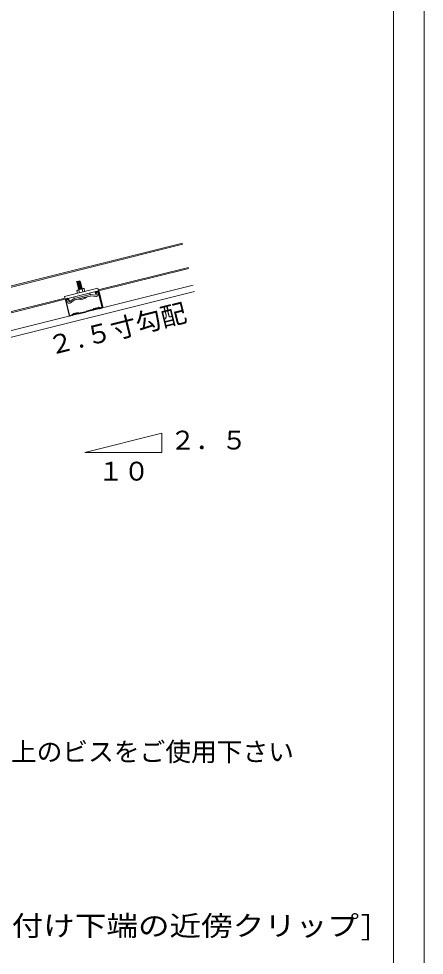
# Model space of a CAD drawing. Units: millimetres, scale not verified. Extents: x -2895 to 2955, y -2104 to 2057.
# Drawn here: x 2364 to 2955, y -106 to 1260 of the extents above; entities that cross this region are included whole.
import ezdxf
from ezdxf.enums import TextEntityAlignment as Align

# ---------------------------------------------------------------- set-up
doc = ezdxf.new("R2010")
doc.units = ezdxf.units.MM
doc.header["$LTSCALE"] = 15
for name, color, linetype, lineweight in [('3-2_野縁受け', 3, 'Continuous', 18), ('3-3_野縁', 2, 'Continuous', 25), ('3-6_文字', 7, 'Continuous', 18), ('3-8_パネル', 7, 'Continuous', 18), ('3-A_クリップ', 7, 'Continuous', 18), ('3-F', 3, 'Continuous', 18), ('F-1_中線', 7, 'Continuous', 18)]:
    doc.layers.add(name, color=color, linetype=linetype, lineweight=lineweight)
doc.styles.add('ＭＳ ゴシック', font='')
doc.styles.get('ＭＳ ゴシック').set_extended_font_data('MS Gothic')

msp = doc.modelspace()

# ---------------------------------------------------------------- linework, layer by layer
at = {"layer": '3-2_野縁受け'}
for p, q in [((2602.59, 932.68), (2320.73, 862.22)), ((2602.98, 931.13), (2321.12, 860.67)), ((2611.42, 897.37), (2479.86, 864.48)), ((2611.8, 895.82), (2480.24, 862.93)), ((2431.38, 852.36), (2329.56, 826.91)), ((2431.76, 850.81), (2329.95, 825.36))]:
    msp.add_line(p, q, dxfattribs=at)
at = {"layer": '3-3_野縁'}
for p, q in [((2476.15, 858.81), (2475.67, 860.75)), ((2476.64, 858.93), (2476.15, 860.87)), ((2476.39, 861.97), (2479.3, 862.69)), ((2476.51, 861.48), (2479.42, 862.21)), ((2485.6, 839.57), (2480.03, 861.85)), ((2480.52, 861.97), (2486.08, 839.7)), ((2432.01, 849.84), (2437.58, 827.57)), ((2438.06, 827.69), (2432.49, 849.96)), ((2435.65, 851.78), (2432.73, 851.05)), ((2435.77, 851.29), (2432.86, 850.57)), ((2436.86, 848.99), (2436.37, 850.93)), ((2437.34, 849.11), (2436.86, 851.05)), ((2436.86, 848.99), (2437.34, 849.11)), ((2476.64, 858.93), (2476.15, 858.81)), ((2451.69, 830.54), (2461.96, 833.1)), ((2472.23, 835.67), (2461.96, 833.1)), ((2472.35, 835.19), (2462.08, 832.62)), ((2473.05, 836.76), (2472.54, 835.9)), ((2473.48, 836.5), (2472.97, 835.64)), ((2480.27, 838.2), (2481.13, 837.68)), ((2480.27, 838.2), (2481.13, 837.68)), ((2480.53, 838.63), (2481.39, 838.11)), ((2481.39, 838.11), (2480.53, 838.63)), ((2485.25, 838.93), (2481.77, 838.06)), ((2485.25, 838.93), (2481.77, 838.06)), ((2481.89, 837.57), (2485.37, 838.44)), ((2481.89, 837.57), (2485.37, 838.44)), ((2438.68, 827.28), (2442.16, 828.15)), ((2438.68, 827.28), (2442.16, 828.15)), ((2442.28, 827.67), (2438.8, 826.8)), ((2442.28, 827.67), (2438.8, 826.8)), ((2442.98, 829.24), (2442.46, 828.38)), ((2442.46, 828.38), (2442.98, 829.24)), ((2443.41, 828.98), (2442.89, 828.12)), ((2443.41, 828.98), (2442.89, 828.12)), ((2450.2, 830.68), (2451.05, 830.16)), ((2450.45, 831.11), (2451.31, 830.59)), ((2451.81, 830.05), (2462.08, 832.62))]:
    msp.add_line(p, q, dxfattribs=at)
for centre, radius, start, end in [((2476.64, 861), 1, 104.03325, 194.03325), ((2476.64, 861), 0.5, 104.03325, 194.03325), ((2479.55, 861.72), 1, 14.03325, 104.03325), ((2479.55, 861.72), 0.5, 14.03325, 104.03325), ((2432.98, 850.08), 1, 104.03925, 194.03925), ((2432.98, 850.08), 0.5, 104.03925, 194.03925), ((2435.89, 850.81), 1, 14.03925, 104.03925), ((2435.89, 850.81), 0.5, 14.03925, 104.03925), ((2472.11, 836.16), 0.5, 284.03624, 329.03624), ((2472.11, 836.16), 1, 284.03624, 329.03624), ((2473.48, 836.5), 0.5, 60.43343, 149.03626), ((2474.38, 838.08), 1.81, 240.43343, 327.63907), ((2474.38, 838.08), 1.31, 240.43343, 327.63907), ((2475.91, 837.11), 0.5, 50.90615, 157.16636), ((2475.91, 837.11), 0.5, 50.90615, 147.63907), ((2476.7, 838.08), 1.25, 230.90615, 337.16636), ((2476.7, 838.08), 0.75, 230.90615, 337.16636), ((2477.85, 837.59), 0.5, 60.43343, 157.16636), ((2478.74, 839.17), 1.81, 240.43343, 327.63907), ((2478.74, 839.17), 1.31, 240.43343, 327.63907), ((2480.27, 838.2), 0.5, 59.03624, 147.63907), ((2481.65, 838.54), 1, 239.03626, 284.03624), ((2481.65, 838.54), 1, 239.03624, 284.03624), ((2481.65, 838.54), 0.5, 239.03626, 284.03624), ((2481.65, 838.54), 0.5, 239.03626, 284.03626), ((2485.12, 839.41), 0.5, 284.03624, 16.56025), ((2485.12, 839.41), 0.5, 284.03624, 16.56025), ((2485.12, 839.41), 1, 284.03624, 16.56025), ((2485.12, 839.41), 1, 284.03624, 16.56025), ((2438.56, 827.77), 1, 191.51224, 284.03627), ((2438.56, 827.77), 1, 191.51224, 284.03624), ((2438.56, 827.77), 0.5, 191.51224, 284.03627), ((2438.56, 827.77), 0.5, 191.51224, 284.03624), ((2442.03, 828.64), 0.5, 284.03624, 329.03623), ((2442.03, 828.64), 0.5, 284.03624, 329.03624), ((2442.03, 828.64), 1, 284.03624, 329.03623), ((2442.03, 828.64), 1, 284.03624, 329.03624), ((2443.41, 828.98), 0.5, 60.43341, 149.03624), ((2444.3, 830.56), 1.81, 240.43341, 327.63906), ((2444.3, 830.56), 1.31, 240.43341, 327.63906), ((2445.83, 829.59), 0.5, 50.90613, 147.63906), ((2446.62, 830.56), 1.25, 230.90613, 337.16634), ((2446.62, 830.56), 0.75, 230.90613, 337.16634), ((2447.77, 830.07), 0.5, 60.43341, 157.16634), ((2447.77, 830.07), 0.5, 50.90613, 157.16634), ((2448.67, 831.65), 1.81, 240.43341, 327.63906), ((2448.67, 831.65), 1.31, 240.43341, 327.63906), ((2450.2, 830.68), 0.5, 59.03623, 147.63906), ((2451.57, 831.02), 1, 239.03624, 284.03624), ((2451.57, 831.02), 0.5, 239.03624, 284.03624)]:
    msp.add_arc(centre, radius, start, end, dxfattribs=at)
at = {"layer": '3-6_文字'}
for p, q in [((2459.98, 627.55), (2572.48, 655.67)), ((2572.48, 627.55), (2572.48, 655.67)), ((2459.98, 627.55), (2572.48, 627.55))]:
    msp.add_line(p, q, dxfattribs=at)
at = {"layer": '3-8_パネル'}
for p, q in [((257.29, 281.42), (2617.87, 871.57)), ((259.59, 272.2), (2620.17, 862.35))]:
    msp.add_line(p, q, dxfattribs=at)
at = {"layer": '3-A_クリップ'}
for p, q in [((2448.08, 876.16), (2448.76, 876.49)), ((2448.32, 875.19), (2454.34, 875.82)), ((2448.32, 875.19), (2448.95, 875.75)), ((2448.56, 874.22), (2454.59, 874.85)), ((2448.56, 874.22), (2449.19, 874.78)), ((2453.13, 877.58), (2448.76, 876.49)), ((2451.68, 864.84), (2448.77, 876.46)), ((2456.04, 865.93), (2453.13, 877.58)), ((2454.34, 875.82), (2453.71, 875.26)), ((2454.59, 874.85), (2453.95, 874.29)), ((2479.21, 867.08), (2430.73, 854.96)), ((2480.25, 862.91), (2431.77, 850.79)), ((2448.77, 863.08), (2449.62, 859.68)), ((2448.8, 873.25), (2454.83, 873.88)), ((2448.8, 873.25), (2449.43, 873.81)), ((2449.22, 864.06), (2448.82, 863.72)), ((2449.22, 864.06), (2448.82, 863.72)), ((2449.05, 872.28), (2455.07, 872.91)), ((2449.05, 872.28), (2449.68, 872.84)), ((2449.29, 871.31), (2455.31, 871.94)), ((2449.29, 871.31), (2449.92, 871.87)), ((2458.23, 866.48), (2449.49, 864.29)), ((2449.53, 870.34), (2455.56, 870.97)), ((2449.53, 870.34), (2450.16, 870.9)), ((2460.29, 862.35), (2449.62, 859.68)), ((2449.77, 869.36), (2455.8, 870)), ((2449.77, 869.36), (2450.4, 869.93)), ((2449.86, 864.29), (2451.55, 864.3)), ((2449.86, 864.29), (2451.55, 864.3)), ((2450.02, 868.39), (2456.04, 869.03)), ((2450.02, 868.39), (2450.65, 868.96)), ((2450.26, 867.42), (2456.28, 868.06)), ((2450.26, 867.42), (2450.89, 867.99)), ((2450.5, 866.45), (2451.13, 867.02)), ((2450.74, 865.48), (2456.84, 866.13)), ((2450.74, 865.48), (2451.37, 866.05)), ((2451.8, 864.46), (2451.55, 864.3)), ((2451.8, 864.46), (2451.55, 864.3)), ((2451.55, 864.3), (2452.53, 860.41)), ((2454.83, 873.88), (2454.2, 873.32)), ((2455.07, 872.91), (2454.44, 872.35)), ((2455.31, 871.94), (2454.68, 871.38)), ((2455.56, 870.97), (2454.92, 870.41)), ((2455.8, 870), (2455.17, 869.44)), ((2456.04, 869.03), (2455.41, 868.47)), ((2456.28, 868.06), (2455.65, 867.5)), ((2457.9, 866.3), (2456.41, 865.5)), ((2457.9, 866.3), (2456.41, 865.5)), ((2456.41, 865.5), (2456.41, 865.49)), ((2456.41, 865.49), (2457.38, 861.62)), ((2458.59, 866.39), (2459.1, 866.28)), ((2458.59, 866.39), (2459.1, 866.28)), ((2459.44, 865.75), (2460.29, 862.35)), ((2476.94, 857), (2477.38, 861.17)), ((2476.94, 857), (2477.38, 861.17)), ((2477.38, 861.17), (2479.66, 860.93)), ((2477.38, 861.17), (2479.66, 860.93)), ((2479.21, 867.08), (2480.25, 862.91)), ((2479.24, 856.86), (2479.66, 860.93)), ((2479.3, 857.46), (2479.66, 860.93)), ((2430.73, 854.96), (2431.77, 850.79)), ((2435.41, 850.79), (2433.39, 849.68)), ((2435.38, 846.1), (2433.39, 849.68)), ((2437.44, 847.12), (2435.41, 850.79)), ((2438.55, 847.87), (2437.44, 847.12)), ((2444.82, 852.1), (2438.29, 847.7)), ((2438.69, 845.31), (2443.27, 848.41)), ((2442.61, 847.97), (2445.47, 849.9)), ((2444.35, 853.93), (2444.8, 852.1)), ((2444.82, 852.1), (2456.45, 855.01)), ((2444.82, 852.1), (2456.45, 855.01)), ((2444.82, 852.1), (2456.45, 855.01)), ((2447.33, 850.36), (2445.47, 849.9)), ((2457.01, 852.78), (2446.13, 850.06)), ((2447.81, 850.48), (2446.13, 850.06)), ((2457.01, 852.78), (2447.57, 850.42)), ((2457.01, 852.78), (2448.14, 850.56)), ((2450.22, 851.08), (2463.8, 854.48)), ((2468.09, 857.92), (2456.45, 855.01)), ((2457.01, 852.78), (2467.89, 855.5)), ((2467.63, 859.76), (2468.09, 857.92)), ((2467.89, 855.5), (2468.55, 855.67)), ((2468.09, 857.92), (2476.94, 857)), ((2476.69, 854.82), (2468.55, 855.67))]:
    msp.add_line(p, q, dxfattribs=at)
for points in [[(2448.08, 876.16), (2454.1, 876.79), (2453.47, 876.23)], [(2450.5, 866.45), (2456.53, 867.09), (2455.89, 866.53)]]:
    msp.add_lwpolyline(points, dxfattribs=at)
for centre, radius, start, end in [((2449.74, 863.32), 1, 104.03624, 194.03624), ((2449.86, 863.29), 1, 90.17603, 130.30156), ((2449.86, 863.29), 1, 90.17603, 130.30156), ((2455.44, 859.08), 6.5, 81.4164, 124.0181), ((2455.44, 859.08), 6.5, 81.4164, 124.0181), ((2458.37, 865.42), 1, 77.43419, 118.09424), ((2458.37, 865.42), 1, 77.43419, 118.09424), ((2458.47, 865.51), 1, 14.03624, 104.03624), ((2453.62, 866.36), 15.65, 257.4712, 310.60131), ((2476.95, 857.1), 2.3, 254.03626, 354.03627), ((2437.39, 847.22), 2.3, 209.03624, 309.03624)]:
    msp.add_arc(centre, radius, start, end, dxfattribs=at)
at = {"layer": '3-F'}
msp.add_line((2909.86, 1475.61), (2909.86, -1756.68), dxfattribs=at)
at = {"layer": 'F-1_中線', "color": 3}
msp.add_line((2954.86, 2056.93), (2954.86, -2068.07), dxfattribs=at)

# ---------------------------------------------------------------- texts
at = {"layer": '3-6_文字', "style": 'ＭＳ ゴシック'}
msp.add_text('２.５寸勾配', height=27.49, rotation=14.036, dxfattribs=at).set_placement((2412.6, 761.03), align=Align.BOTTOM_LEFT)
for s, p in [('２．５', (2584.23, 623.48)), ('１０', (2479.27, 578.16)), ('※総厚が3.2mmを超える場合はφ4.8×25以上のビスをご使用下さい', (1649.68, 169.01))]:
    msp.add_text(s, height=27.49, dxfattribs=at).set_placement(p, align=Align.BOTTOM_LEFT)
at = {"layer": '3-6_文字', "color": 3, "style": 'ＭＳ ゴシック', "width": 1.15}
msp.add_text('[斜め部材取り付け下端の近傍クリップ]', height=29.33, dxfattribs=at).set_placement((2054.63, -86.23), align=Align.BOTTOM_LEFT)

doc.saveas('drawing.dxf')
